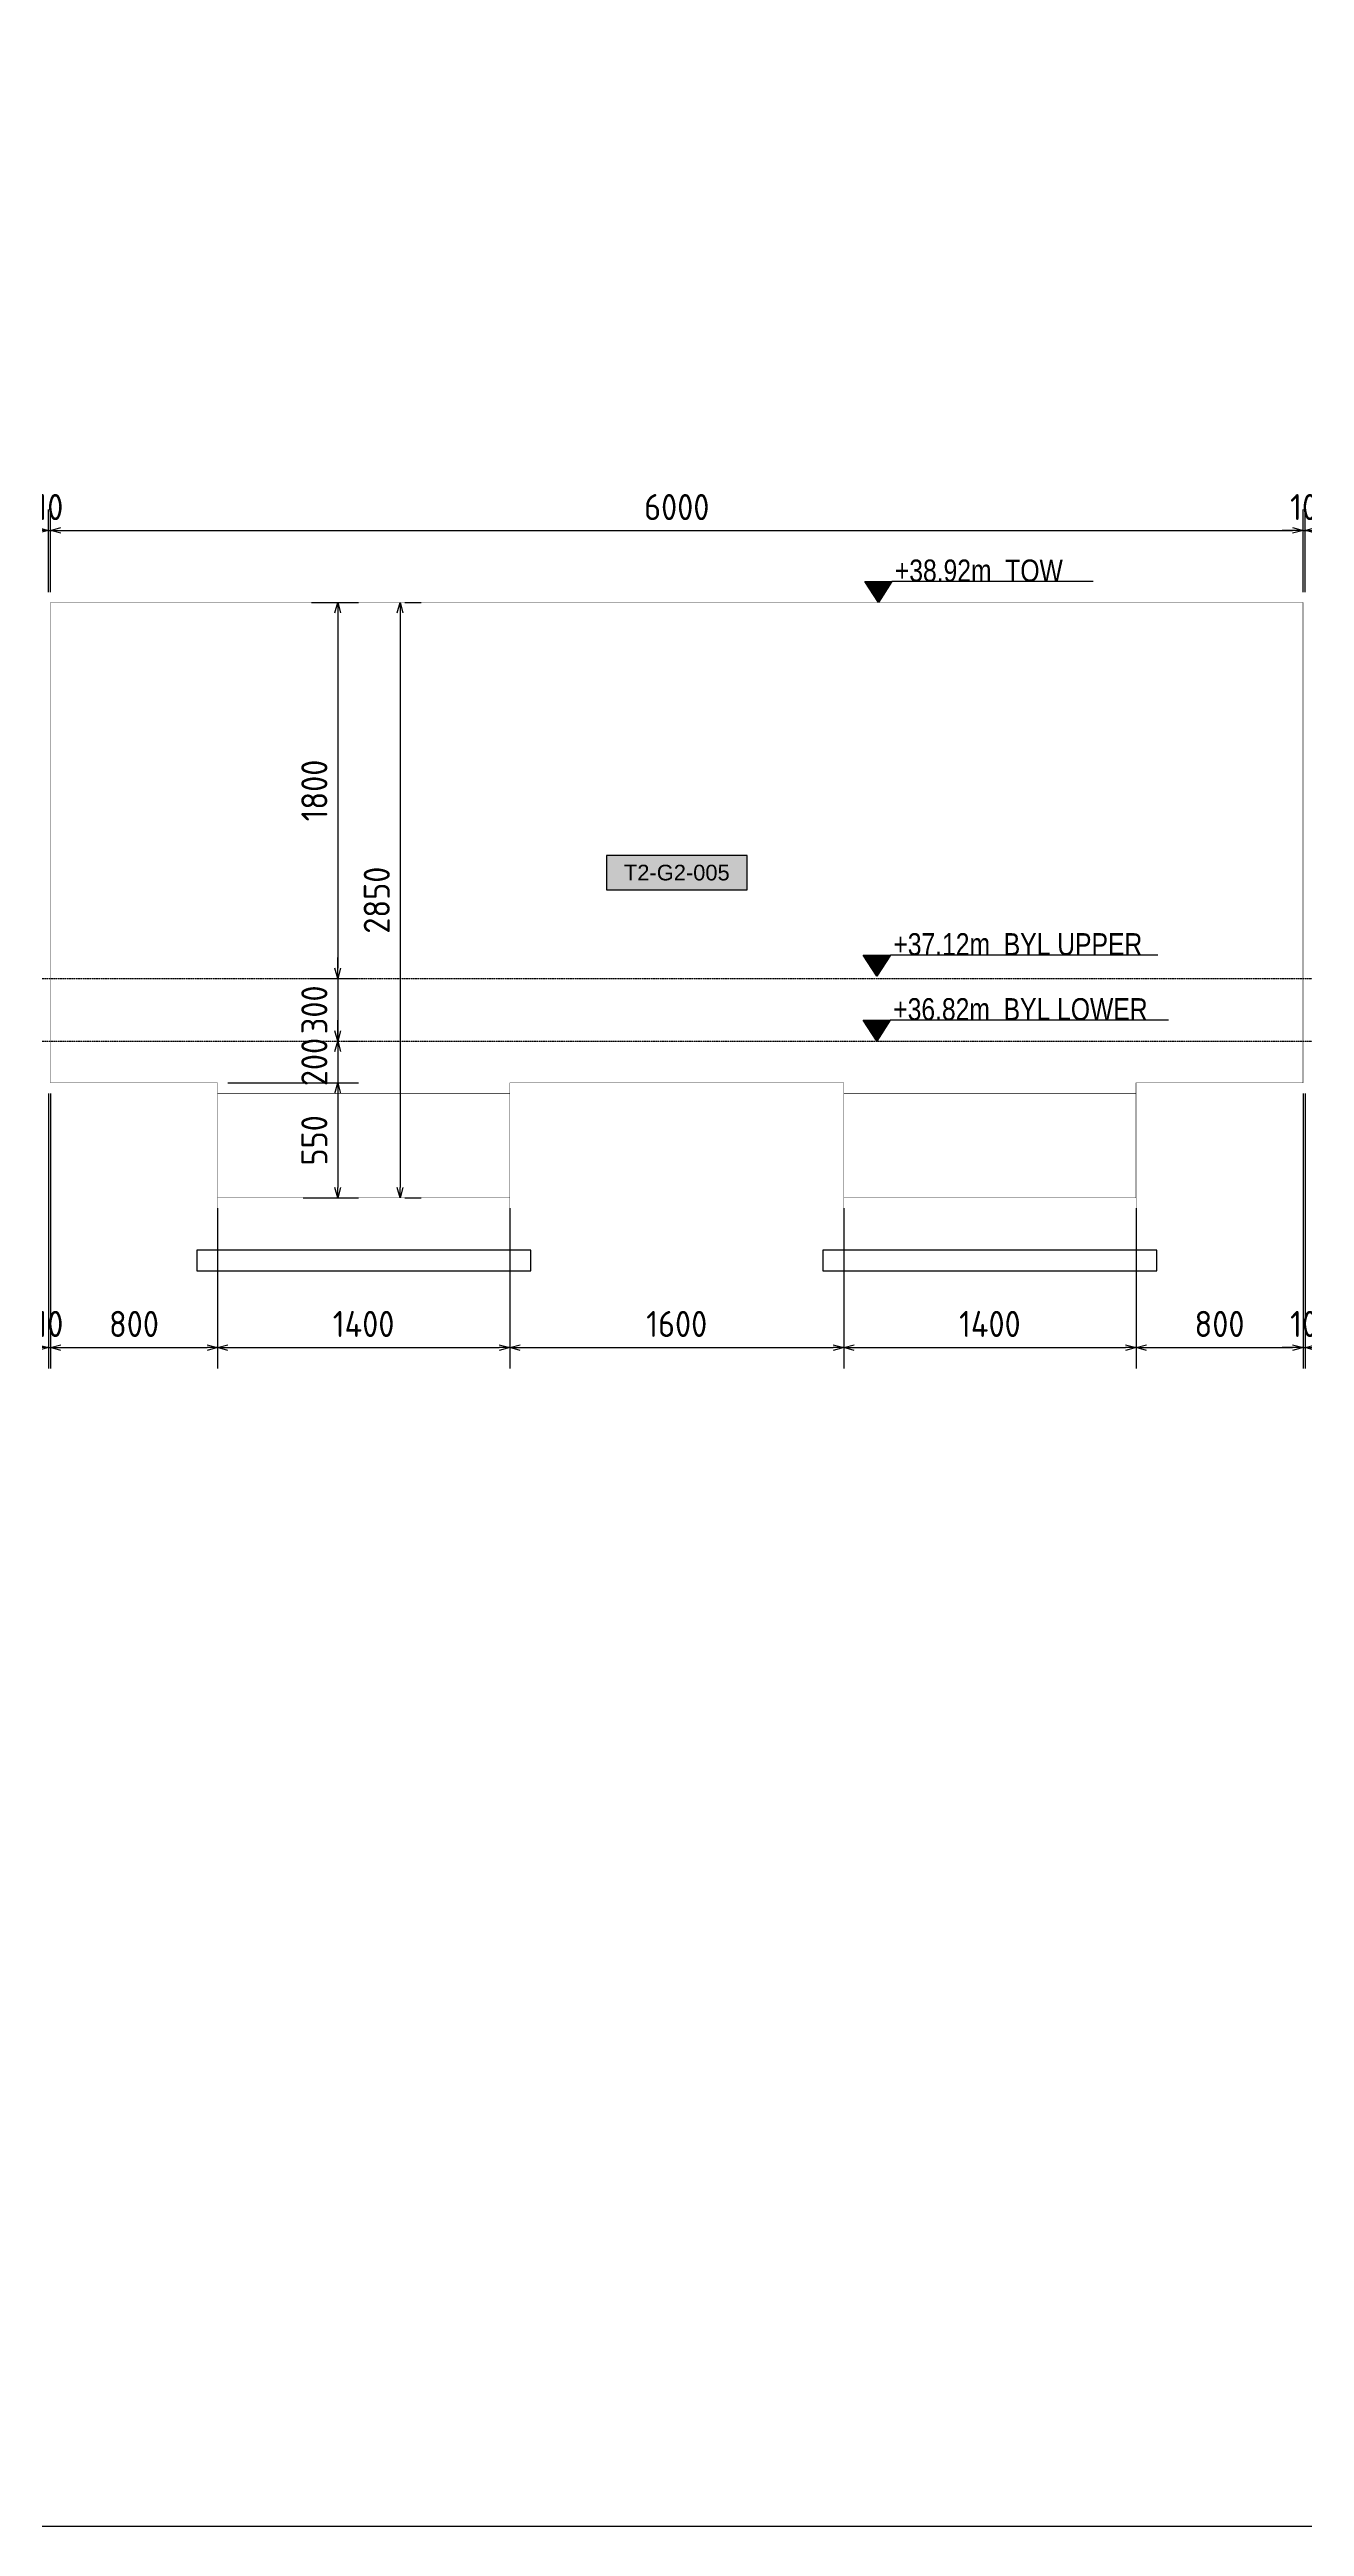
# Model space of a CAD drawing. Header units: centimetres. Extents: x -6122352 to 6876996, y -1694241 to 2592194.
# Drawn here: x 3330415 to 3336427, y 779040 to 790899 of the extents above; entities that cross this region are included whole.
import ezdxf
from ezdxf.enums import TextEntityAlignment as Align

# ---------------------------------------------------------------- set-up
doc = ezdxf.new("R2010")
doc.units = ezdxf.units.CM
doc.header["$MEASUREMENT"] = 0
doc.header["$PDMODE"] = 66
doc.header["$PDSIZE"] = 100
for name, pattern in [('CENTER', [2, 1.25, -0.25, 0.25, -0.25]), ('DASHED2', [0.375, 0.25, -0.125]), ('HIDDEN', [0.375, 0.25, -0.125])]:
    doc.linetypes.add(name, pattern=pattern)
doc.layers.get('Defpoints').update_dxf_attribs({"color": 255, "linetype": 'CENTER'})
for name, color, linetype in [('@MI-TYPE-01', 30, 'Continuous'), ('@MI-TYPE-02', 6, 'Continuous'), ('JML-Dimension', 1, 'Continuous'), ('PANEL-TAGS', 7, 'Continuous'), ('SECTION', 130, 'Continuous')]:
    doc.layers.add(name, color=color, linetype=linetype)
doc.styles.add('PANELTAG_STYLE', font='arial.ttf')
doc.styles.add('Schueco-BEMSTIL', font='isocpeur.ttf', dxfattribs={"width": 0.9})
doc.styles.add('txt-Pisa-std', font='arial.ttf', dxfattribs={"width": 0.8})
doc.dimstyles.new('MI- JWC-TXT-2.5 MM', dxfattribs={"dimscale": 1.5, "dimtxt": 2.5, "dimasz": 1, "dimexe": 2, "dimexo": 1, "dimgap": 1, "dimtad": 1, "dimdec": 0, "dimdsep": 46, "dimtxsty": 'Schueco-BEMSTIL', "dimblk": 'OPEN30', "dimcen": 0, "dimdle": 2, "dimclrd": 140, "dimclre": 8, "dimclrt": 40, "dimadec": 0, "dimazin": 2, "dimtfac": 1, "dimtdec": 0, "dimtix": 1, "dimtmove": 2, "dimatfit": 3, "dimldrblk": 'OPEN', "dimfxl": 2, "dimlwd": -1, "dimlwe": -1, "dimarcsym": 0})

# ---------------------------------------------------------------- blocks, each defined once
blk = doc.blocks.new('*U1142')
at = {"layer": 'JML-Dimension'}
h = blk.add_hatch(color=10, dxfattribs=at)
h.dxf.hatch_style = 1
h.paths.add_polyline_path([(0, 0), (-1.54, 2.37), (1.54, 2.37)])
blk.add_line((24.31, 2.37), (1.54, 2.37), dxfattribs=at)
blk.add_lwpolyline([(0, 0), (-1.54, 2.37), (1.54, 2.37), (0, 0)], dxfattribs=at)
at = {"color": 5, "style": 'txt-Pisa-std', "width": 0.8}
blk.add_attdef('+0.0', text='', height=2.5, dxfattribs=at).set_placement((1.87, 2.37), align=Align.BOTTOM_LEFT)
blk = doc.blocks.new('*U1445')
at = {"layer": 'JML-Dimension'}
h = blk.add_hatch(color=10, dxfattribs=at)
h.dxf.hatch_style = 1
h.paths.add_polyline_path([(0, 0), (-1.54, 2.37), (1.54, 2.37)])
blk.add_line((31.81, 2.37), (1.54, 2.37), dxfattribs=at)
blk.add_lwpolyline([(0, 0), (-1.54, 2.37), (1.54, 2.37), (0, 0)], dxfattribs=at)
at = {"color": 5, "style": 'txt-Pisa-std', "width": 0.8}
blk.add_attdef('+0.0', text='', height=2.5, dxfattribs=at).set_placement((1.87, 2.37), align=Align.BOTTOM_LEFT)
blk = doc.blocks.new('*U1446')
at = {"layer": 'JML-Dimension'}
h = blk.add_hatch(color=10, dxfattribs=at)
h.dxf.hatch_style = 1
h.paths.add_polyline_path([(0, 0), (-1.54, 2.37), (1.54, 2.37)])
blk.add_line((33.03, 2.37), (1.54, 2.37), dxfattribs=at)
blk.add_lwpolyline([(0, 0), (-1.54, 2.37), (1.54, 2.37), (0, 0)], dxfattribs=at)
at = {"color": 5, "style": 'txt-Pisa-std', "width": 0.8}
blk.add_attdef('+0.0', text='', height=2.5, dxfattribs=at).set_placement((1.87, 2.37), align=Align.BOTTOM_LEFT)
blk = doc.blocks.new('_Open30')
at = {"color": 0, "linetype": 'ByBlock', "lineweight": -2}
for p, q in [((-1, 0.27), (0, 0)), ((0, 0), (-1, -0.27)), ((0, 0), (-1, 0))]:
    blk.add_line(p, q, dxfattribs=at)
blk = doc.blocks.new('*D1470')
at = {"layer": '@MI-TYPE-01', "color": 8, "transparency": 16777216}
for p, q in [((3331670, 788251), (3331896, 788251)), ((3331670, 786451), (3331896, 786451))]:
    blk.add_line(p, q, dxfattribs=at)
at = {"layer": '@MI-TYPE-01', "color": 140, "transparency": 16777216}
blk.add_line((3331796, 788201), (3331796, 786501), dxfattribs=at)
at = {"layer": 'Defpoints', "color": 0, "transparency": 16777216}
for p in [(3331620, 788251), (3331620, 786451), (3331796, 786451)]:
    blk.add_point(p, dxfattribs=at)
at = {"layer": '@MI-TYPE-01', "color": 140, "transparency": 16777216, "xscale": 50, "yscale": 50, "zscale": 50}
for p, rotation in [((3331796, 788251), 90), ((3331796, 786451), 270)]:
    blk.add_blockref('_Open30', p, dxfattribs=dict(at, rotation=rotation))
at = {"layer": '@MI-TYPE-01', "color": 40, "transparency": 16777216, "insert": (3331684, 787351), "char_height": 125, "attachment_point": 5, "rotation": 90, "style": 'Schueco-BEMSTIL'}
blk.add_mtext('1800', dxfattribs=at)
blk = doc.blocks.new('_Open')
at = {"color": 0, "linetype": 'ByBlock', "lineweight": -2}
for p, q in [((-1, 0.2), (0, 0)), ((-1, -0.2), (0, 0)), ((0, 0), (-1, 0))]:
    blk.add_line(p, q, dxfattribs=at)
blk = doc.blocks.new('*D1471')
at = {"layer": '@MI-TYPE-01', "color": 140, "transparency": 16777216}
for p, q in [((3331796, 786501), (3331796, 786551)), ((3331796, 786451), (3331796, 786151)), ((3331796, 786101), (3331796, 786051))]:
    blk.add_line(p, q, dxfattribs=at)
at = {"layer": '@MI-TYPE-01', "color": 8, "transparency": 16777216}
for p, q in [((3331670, 786451), (3331896, 786451)), ((3331846, 786151), (3331896, 786151))]:
    blk.add_line(p, q, dxfattribs=at)
at = {"layer": 'Defpoints', "color": 0, "transparency": 16777216}
for p in [(3331620, 786451), (3331796, 786151), (3331796, 786151)]:
    blk.add_point(p, dxfattribs=at)
at = {"layer": '@MI-TYPE-01', "color": 140, "transparency": 16777216, "xscale": 50, "yscale": 50, "zscale": 50}
for p, rotation in [((3331796, 786451), 270), ((3331796, 786151), 90)]:
    blk.add_blockref('_Open30', p, dxfattribs=dict(at, rotation=rotation))
at = {"layer": '@MI-TYPE-01', "color": 40, "transparency": 16777216, "insert": (3331684, 786301), "char_height": 125, "attachment_point": 5, "rotation": 90, "style": 'Schueco-BEMSTIL'}
blk.add_mtext('300', dxfattribs=at)
blk = doc.blocks.new('*D1472')
at = {"layer": '@MI-TYPE-01', "color": 140, "transparency": 16777216}
for p, q in [((3331796, 786201), (3331796, 786251)), ((3331796, 786151), (3331796, 785951)), ((3331796, 785901), (3331796, 785851))]:
    blk.add_line(p, q, dxfattribs=at)
at = {"layer": '@MI-TYPE-01', "color": 8, "transparency": 16777216}
for p, q in [((3331846, 786151), (3331896, 786151)), ((3331270, 785951), (3331896, 785951))]:
    blk.add_line(p, q, dxfattribs=at)
at = {"layer": 'Defpoints', "color": 0, "transparency": 16777216}
for p in [(3331796, 786151), (3331220, 785951), (3331796, 785951)]:
    blk.add_point(p, dxfattribs=at)
at = {"layer": '@MI-TYPE-01', "color": 140, "transparency": 16777216, "xscale": 50, "yscale": 50, "zscale": 50}
for p, rotation in [((3331796, 786151), 270), ((3331796, 785951), 90)]:
    blk.add_blockref('_Open30', p, dxfattribs=dict(at, rotation=rotation))
at = {"layer": '@MI-TYPE-01', "color": 40, "transparency": 16777216, "insert": (3331684, 786051), "char_height": 125, "attachment_point": 5, "rotation": 90, "style": 'Schueco-BEMSTIL'}
blk.add_mtext('200', dxfattribs=at)
blk = doc.blocks.new('*D1473')
at = {"layer": '@MI-TYPE-01', "color": 8, "transparency": 16777216}
for p, q in [((3331270, 785951), (3331896, 785951)), ((3331631, 785401), (3331896, 785401))]:
    blk.add_line(p, q, dxfattribs=at)
at = {"layer": '@MI-TYPE-01', "color": 140, "transparency": 16777216}
blk.add_line((3331796, 785901), (3331796, 785451), dxfattribs=at)
at = {"layer": 'Defpoints', "color": 0, "transparency": 16777216}
for p in [(3331220, 785951), (3331581, 785401), (3331796, 785401)]:
    blk.add_point(p, dxfattribs=at)
at = {"layer": '@MI-TYPE-01', "color": 140, "transparency": 16777216, "xscale": 50, "yscale": 50, "zscale": 50}
for p, rotation in [((3331796, 785951), 90), ((3331796, 785401), 270)]:
    blk.add_blockref('_Open30', p, dxfattribs=dict(at, rotation=rotation))
at = {"layer": '@MI-TYPE-01', "color": 40, "transparency": 16777216, "insert": (3331684, 785676), "char_height": 125, "attachment_point": 5, "rotation": 90, "style": 'Schueco-BEMSTIL'}
blk.add_mtext('550', dxfattribs=at)
blk = doc.blocks.new('*D1474')
at = {"layer": '@MI-TYPE-01', "color": 140, "transparency": 16777216}
blk.add_line((3332095, 788201), (3332095, 785451), dxfattribs=at)
at = {"layer": '@MI-TYPE-01', "color": 8, "transparency": 16777216}
for p, q in [((3332118, 788251), (3332195, 788251)), ((3332118, 785401), (3332195, 785401))]:
    blk.add_line(p, q, dxfattribs=at)
at = {"layer": 'Defpoints', "color": 0, "transparency": 16777216}
for p in [(3332068, 788251), (3332068, 785401), (3332095, 785401)]:
    blk.add_point(p, dxfattribs=at)
at = {"layer": '@MI-TYPE-01', "color": 140, "transparency": 16777216, "xscale": 50, "yscale": 50, "zscale": 50}
for p, rotation in [((3332095, 788251), 90), ((3332095, 785401), 270)]:
    blk.add_blockref('_Open30', p, dxfattribs=dict(at, rotation=rotation))
at = {"layer": '@MI-TYPE-01', "color": 40, "transparency": 16777216, "insert": (3331983, 786826), "char_height": 125, "attachment_point": 5, "rotation": 90, "style": 'Schueco-BEMSTIL'}
blk.add_mtext('2850', dxfattribs=at)
blk = doc.blocks.new('T2-ELE FT')
at = {"color": 12, "linetype": 'HIDDEN', "ltscale": 5, "const_width": 2}
blk.add_lwpolyline([(30306558, 1676366), (30306558, 1676866), (30307958, 1676866), (30307958, 1676366)], dxfattribs=at)
at = {"color": 12, "ltscale": 20, "const_width": 2}
blk.add_lwpolyline([(30306558, 1676366), (30307958, 1676366), (30307958, 1676116), (30306558, 1676116)], close=True, dxfattribs=at)
at = {"color": 8, "ltscale": 20}
blk.add_lwpolyline([(30306458, 1676116), (30308058, 1676116), (30308058, 1676016), (30306458, 1676016)], close=True, dxfattribs=at)
blk = doc.blocks.new('*D1556')
at = {"layer": '@MI-TYPE-01', "color": 8, "transparency": 16777216}
for p, q in [((3330410, 788301), (3330410, 788696)), ((3330420, 788301), (3330420, 788696))]:
    blk.add_line(p, q, dxfattribs=at)
at = {"layer": '@MI-TYPE-01', "color": 140, "transparency": 16777216}
for p, q in [((3330360, 788596), (3330310, 788596)), ((3330410, 788596), (3330420, 788596)), ((3330470, 788596), (3330520, 788596))]:
    blk.add_line(p, q, dxfattribs=at)
at = {"layer": 'Defpoints', "color": 0, "transparency": 16777216}
for p in [(3330420, 788596), (3330410, 788251), (3330420, 788251)]:
    blk.add_point(p, dxfattribs=at)
at = {"layer": '@MI-TYPE-01', "color": 140, "transparency": 16777216, "xscale": 50, "yscale": 50, "zscale": 50}
blk.add_blockref('_Open30', (3330410, 788596), dxfattribs=at)
at = {"layer": '@MI-TYPE-01', "color": 140, "transparency": 16777216, "xscale": 50, "yscale": 50, "zscale": 50, "rotation": 180}
blk.add_blockref('_Open30', (3330420, 788596), dxfattribs=at)
at = {"layer": '@MI-TYPE-01', "color": 40, "transparency": 16777216, "insert": (3330415, 788708), "char_height": 125, "attachment_point": 5, "style": 'Schueco-BEMSTIL'}
blk.add_mtext('10', dxfattribs=at)
blk = doc.blocks.new('*D1557')
at = {"layer": '@MI-TYPE-01', "color": 8, "transparency": 16777216}
for p, q in [((3330420, 788301), (3330420, 788696)), ((3336420, 788301), (3336420, 788696))]:
    blk.add_line(p, q, dxfattribs=at)
at = {"layer": '@MI-TYPE-01', "color": 140, "transparency": 16777216}
blk.add_line((3330470, 788596), (3336370, 788596), dxfattribs=at)
at = {"layer": 'Defpoints', "color": 0, "transparency": 16777216}
for p in [(3336420, 788596), (3330420, 788251), (3336420, 788251)]:
    blk.add_point(p, dxfattribs=at)
at = {"layer": '@MI-TYPE-01', "color": 140, "transparency": 16777216, "xscale": 50, "yscale": 50, "zscale": 50, "rotation": 180}
blk.add_blockref('_Open30', (3330420, 788596), dxfattribs=at)
at = {"layer": '@MI-TYPE-01', "color": 140, "transparency": 16777216, "xscale": 50, "yscale": 50, "zscale": 50}
blk.add_blockref('_Open30', (3336420, 788596), dxfattribs=at)
at = {"layer": '@MI-TYPE-01', "color": 40, "transparency": 16777216, "insert": (3333420, 788708), "char_height": 125, "attachment_point": 5, "style": 'Schueco-BEMSTIL'}
blk.add_mtext('6000', dxfattribs=at)
blk = doc.blocks.new('*D1558')
at = {"layer": '@MI-TYPE-01', "color": 8, "transparency": 16777216}
for p, q in [((3336420, 788301), (3336420, 788696)), ((3336430, 788301), (3336430, 788696))]:
    blk.add_line(p, q, dxfattribs=at)
at = {"layer": '@MI-TYPE-01', "color": 140, "transparency": 16777216}
for p, q in [((3336370, 788596), (3336320, 788596)), ((3336420, 788596), (3336430, 788596)), ((3336480, 788596), (3336530, 788596))]:
    blk.add_line(p, q, dxfattribs=at)
at = {"layer": 'Defpoints', "color": 0, "transparency": 16777216}
for p in [(3336430, 788596), (3336420, 788251), (3336430, 788251)]:
    blk.add_point(p, dxfattribs=at)
at = {"layer": '@MI-TYPE-01', "color": 140, "transparency": 16777216, "xscale": 50, "yscale": 50, "zscale": 50}
blk.add_blockref('_Open30', (3336420, 788596), dxfattribs=at)
at = {"layer": '@MI-TYPE-01', "color": 140, "transparency": 16777216, "xscale": 50, "yscale": 50, "zscale": 50, "rotation": 180}
blk.add_blockref('_Open30', (3336430, 788596), dxfattribs=at)
at = {"layer": '@MI-TYPE-01', "color": 40, "transparency": 16777216, "insert": (3336425, 788708), "char_height": 125, "attachment_point": 5, "style": 'Schueco-BEMSTIL'}
blk.add_mtext('10', dxfattribs=at)
blk = doc.blocks.new('*D1611')
at = {"layer": '@MI-TYPE-01', "color": 8, "transparency": 16777216}
for p, q in [((3330410, 785901), (3330410, 784584)), ((3330420, 785901), (3330420, 784584))]:
    blk.add_line(p, q, dxfattribs=at)
at = {"layer": '@MI-TYPE-01', "color": 140, "transparency": 16777216}
for p, q in [((3330360, 784684), (3330310, 784684)), ((3330410, 784684), (3330420, 784684)), ((3330470, 784684), (3330520, 784684))]:
    blk.add_line(p, q, dxfattribs=at)
at = {"layer": 'Defpoints', "color": 0, "transparency": 16777216}
for p in [(3330410, 785951), (3330420, 785951), (3330420, 784684)]:
    blk.add_point(p, dxfattribs=at)
at = {"layer": '@MI-TYPE-01', "color": 140, "transparency": 16777216, "xscale": 50, "yscale": 50, "zscale": 50}
blk.add_blockref('_Open30', (3330410, 784684), dxfattribs=at)
at = {"layer": '@MI-TYPE-01', "color": 140, "transparency": 16777216, "xscale": 50, "yscale": 50, "zscale": 50, "rotation": 180}
blk.add_blockref('_Open30', (3330420, 784684), dxfattribs=at)
at = {"layer": '@MI-TYPE-01', "color": 40, "transparency": 16777216, "insert": (3330415, 784797), "char_height": 125, "attachment_point": 5, "style": 'Schueco-BEMSTIL'}
blk.add_mtext('10', dxfattribs=at)
blk = doc.blocks.new('*D1612')
at = {"layer": '@MI-TYPE-01', "color": 8, "transparency": 16777216}
for p, q in [((3330420, 785901), (3330420, 784584)), ((3331220, 785351), (3331220, 784584))]:
    blk.add_line(p, q, dxfattribs=at)
at = {"layer": '@MI-TYPE-01', "color": 140, "transparency": 16777216}
blk.add_line((3330470, 784684), (3331170, 784684), dxfattribs=at)
at = {"layer": 'Defpoints', "color": 0, "transparency": 16777216}
for p in [(3330420, 785951), (3331220, 785401), (3331220, 784684)]:
    blk.add_point(p, dxfattribs=at)
at = {"layer": '@MI-TYPE-01', "color": 140, "transparency": 16777216, "xscale": 50, "yscale": 50, "zscale": 50, "rotation": 180}
blk.add_blockref('_Open30', (3330420, 784684), dxfattribs=at)
at = {"layer": '@MI-TYPE-01', "color": 140, "transparency": 16777216, "xscale": 50, "yscale": 50, "zscale": 50}
blk.add_blockref('_Open30', (3331220, 784684), dxfattribs=at)
at = {"layer": '@MI-TYPE-01', "color": 40, "transparency": 16777216, "insert": (3330820, 784797), "char_height": 125, "attachment_point": 5, "style": 'Schueco-BEMSTIL'}
blk.add_mtext('800', dxfattribs=at)
blk = doc.blocks.new('*D1613')
at = {"layer": '@MI-TYPE-01', "color": 8, "transparency": 16777216}
for p, q in [((3331220, 785351), (3331220, 784584)), ((3332620, 785351), (3332620, 784584))]:
    blk.add_line(p, q, dxfattribs=at)
at = {"layer": '@MI-TYPE-01', "color": 140, "transparency": 16777216}
blk.add_line((3331270, 784684), (3332570, 784684), dxfattribs=at)
at = {"layer": 'Defpoints', "color": 0, "transparency": 16777216}
for p in [(3331220, 785401), (3332620, 785401), (3332620, 784684)]:
    blk.add_point(p, dxfattribs=at)
at = {"layer": '@MI-TYPE-01', "color": 140, "transparency": 16777216, "xscale": 50, "yscale": 50, "zscale": 50, "rotation": 180}
blk.add_blockref('_Open30', (3331220, 784684), dxfattribs=at)
at = {"layer": '@MI-TYPE-01', "color": 140, "transparency": 16777216, "xscale": 50, "yscale": 50, "zscale": 50}
blk.add_blockref('_Open30', (3332620, 784684), dxfattribs=at)
at = {"layer": '@MI-TYPE-01', "color": 40, "transparency": 16777216, "insert": (3331920, 784797), "char_height": 125, "attachment_point": 5, "style": 'Schueco-BEMSTIL'}
blk.add_mtext('1400', dxfattribs=at)
blk = doc.blocks.new('*D1614')
at = {"layer": '@MI-TYPE-01', "color": 8, "transparency": 16777216}
for p, q in [((3332620, 785351), (3332620, 784584)), ((3334220, 785351), (3334220, 784584))]:
    blk.add_line(p, q, dxfattribs=at)
at = {"layer": '@MI-TYPE-01', "color": 140, "transparency": 16777216}
blk.add_line((3332670, 784684), (3334170, 784684), dxfattribs=at)
at = {"layer": 'Defpoints', "color": 0, "transparency": 16777216}
for p in [(3332620, 785401), (3334220, 785401), (3334220, 784684)]:
    blk.add_point(p, dxfattribs=at)
at = {"layer": '@MI-TYPE-01', "color": 140, "transparency": 16777216, "xscale": 50, "yscale": 50, "zscale": 50, "rotation": 180}
blk.add_blockref('_Open30', (3332620, 784684), dxfattribs=at)
at = {"layer": '@MI-TYPE-01', "color": 140, "transparency": 16777216, "xscale": 50, "yscale": 50, "zscale": 50}
blk.add_blockref('_Open30', (3334220, 784684), dxfattribs=at)
at = {"layer": '@MI-TYPE-01', "color": 40, "transparency": 16777216, "insert": (3333420, 784797), "char_height": 125, "attachment_point": 5, "style": 'Schueco-BEMSTIL'}
blk.add_mtext('1600', dxfattribs=at)
blk = doc.blocks.new('*D1615')
at = {"layer": '@MI-TYPE-01', "color": 8, "transparency": 16777216}
for p, q in [((3334220, 785351), (3334220, 784584)), ((3335620, 785351), (3335620, 784584))]:
    blk.add_line(p, q, dxfattribs=at)
at = {"layer": '@MI-TYPE-01', "color": 140, "transparency": 16777216}
blk.add_line((3334270, 784684), (3335570, 784684), dxfattribs=at)
at = {"layer": 'Defpoints', "color": 0, "transparency": 16777216}
for p in [(3334220, 785401), (3335620, 785401), (3335620, 784684)]:
    blk.add_point(p, dxfattribs=at)
at = {"layer": '@MI-TYPE-01', "color": 140, "transparency": 16777216, "xscale": 50, "yscale": 50, "zscale": 50, "rotation": 180}
blk.add_blockref('_Open30', (3334220, 784684), dxfattribs=at)
at = {"layer": '@MI-TYPE-01', "color": 140, "transparency": 16777216, "xscale": 50, "yscale": 50, "zscale": 50}
blk.add_blockref('_Open30', (3335620, 784684), dxfattribs=at)
at = {"layer": '@MI-TYPE-01', "color": 40, "transparency": 16777216, "insert": (3334920, 784797), "char_height": 125, "attachment_point": 5, "style": 'Schueco-BEMSTIL'}
blk.add_mtext('1400', dxfattribs=at)
blk = doc.blocks.new('*D1616')
at = {"layer": '@MI-TYPE-01', "color": 8, "transparency": 16777216}
for p, q in [((3336420, 785901), (3336420, 784584)), ((3335620, 785351), (3335620, 784584))]:
    blk.add_line(p, q, dxfattribs=at)
at = {"layer": '@MI-TYPE-01', "color": 140, "transparency": 16777216}
blk.add_line((3335670, 784684), (3336370, 784684), dxfattribs=at)
at = {"layer": 'Defpoints', "color": 0, "transparency": 16777216}
for p in [(3336420, 785951), (3335620, 785401), (3336420, 784684)]:
    blk.add_point(p, dxfattribs=at)
at = {"layer": '@MI-TYPE-01', "color": 140, "transparency": 16777216, "xscale": 50, "yscale": 50, "zscale": 50, "rotation": 180}
blk.add_blockref('_Open30', (3335620, 784684), dxfattribs=at)
at = {"layer": '@MI-TYPE-01', "color": 140, "transparency": 16777216, "xscale": 50, "yscale": 50, "zscale": 50}
blk.add_blockref('_Open30', (3336420, 784684), dxfattribs=at)
at = {"layer": '@MI-TYPE-01', "color": 40, "transparency": 16777216, "insert": (3336020, 784797), "char_height": 125, "attachment_point": 5, "style": 'Schueco-BEMSTIL'}
blk.add_mtext('800', dxfattribs=at)
blk = doc.blocks.new('*D1617')
at = {"layer": '@MI-TYPE-01', "color": 8, "transparency": 16777216}
for p, q in [((3336420, 785901), (3336420, 784584)), ((3336430, 785901), (3336430, 784584))]:
    blk.add_line(p, q, dxfattribs=at)
at = {"layer": '@MI-TYPE-01', "color": 140, "transparency": 16777216}
for p, q in [((3336370, 784684), (3336320, 784684)), ((3336420, 784684), (3336430, 784684)), ((3336480, 784684), (3336530, 784684))]:
    blk.add_line(p, q, dxfattribs=at)
at = {"layer": 'Defpoints', "color": 0, "transparency": 16777216}
for p in [(3336420, 785951), (3336430, 785951), (3336430, 784684)]:
    blk.add_point(p, dxfattribs=at)
at = {"layer": '@MI-TYPE-01', "color": 140, "transparency": 16777216, "xscale": 50, "yscale": 50, "zscale": 50}
blk.add_blockref('_Open30', (3336420, 784684), dxfattribs=at)
at = {"layer": '@MI-TYPE-01', "color": 140, "transparency": 16777216, "xscale": 50, "yscale": 50, "zscale": 50, "rotation": 180}
blk.add_blockref('_Open30', (3336430, 784684), dxfattribs=at)
at = {"layer": '@MI-TYPE-01', "color": 40, "transparency": 16777216, "insert": (3336425, 784797), "char_height": 125, "attachment_point": 5, "style": 'Schueco-BEMSTIL'}
blk.add_mtext('10', dxfattribs=at)
blk = doc.blocks.new('PANELTAG')
at = {"layer": 'PANEL-TAGS', "color": 1}
blk.add_lwpolyline([(-13.5, -3.3), (13.5, -3.3), (13.5, 3.3), (-13.5, 3.3)], close=True, dxfattribs=at)
at = {"layer": 'PANEL-TAGS', "color": 40, "true_color": 0xffd700}
blk.add_solid([(-13.5, -3.3), (13.5, -3.3), (-13.5, 3.3), (13.5, 3.3)], dxfattribs=at)
at = {"layer": 'PANEL-TAGS', "color": 5, "style": 'PANELTAG_STYLE'}
blk.add_attdef('TAGNO', text='', height=3, dxfattribs=at).set_placement((0, 0), align=Align.CENTER)

msp = doc.modelspace()

# ---------------------------------------------------------------- linework, layer by layer
msp.add_lwpolyline([(3278170.28592, 802757.28808), (3588252.33865, 802757.28808), (3588252.33865, 779039.77254), (3278170.28592, 779039.77254)], close=True)
at = {"layer": '@MI-TYPE-01', "const_width": 2.5}
msp.add_lwpolyline([(3330420.37621, 788251.05795), (3336420.37621, 788251.05795), (3336420.37621, 785951.15745), (3335620.37621, 785951.15745), (3335620.37621, 785401.15745), (3334220.37621, 785401.15745), (3334220.37621, 785951.15745), (3332620.37621, 785951.15745), (3332620.37621, 785401.15745), (3331220.37621, 785401.15745), (3331220.37621, 785951.15745), (3330420.37621, 785951.21327)], close=True, dxfattribs=at)
at = {"layer": '@MI-TYPE-02', "color": 160, "linetype": 'DASHED2', "ltscale": 5}
for points in [[(3305222.8889, 786450.51811), (3348440.36892, 786450.51811)], [(3305222.8889, 786150.51811), (3348440.36892, 786150.51811)]]:
    msp.add_lwpolyline(points, dxfattribs=at)

# ---------------------------------------------------------------- block references
at = {"color": 2, "xscale": -1}
for p in [(33639178.53777, -890964.98625), (33642178.53777, -890964.98625)]:
    msp.add_blockref('T2-ELE FT', p, dxfattribs=at)
at = {"layer": 'PANEL-TAGS'}
ref = msp.add_blockref('PANELTAG', (3333420.38019, 786958.05123), dxfattribs=dict(at, xscale=25, yscale=25, zscale=25))
ref.add_attrib('TAGNO', 'T2-G2-005', dxfattribs={"color": 5, "height": 75, "style": 'PANELTAG_STYLE'}).set_placement((3333420.38019, 786958.05123), align=Align.MIDDLE_CENTER)
at = {"layer": 'SECTION', "color": 6}
ref = msp.add_blockref('*U1142', (3334385.79319, 788250.78801), dxfattribs=dict(at, xscale=42.30147098076819, yscale=42.30147098076819, zscale=42.30147098076819))
ref.add_attrib('+0.0', '+38.92m  TOW', (3334464.92184, 788351.04507), dxfattribs={"layer": 'JML-Dimension', "color": 5, "height": 105.7536775, "style": 'txt-Pisa-std', "width": 0.8})
ref = msp.add_blockref('*U1445', (3334378.4997, 786461.98914), dxfattribs=dict(at, xscale=42.30147098076819, yscale=42.30147098076819, zscale=42.30147098076819))
ref.add_attrib('+0.0', '+37.12m  BYL UPPER', (3334457.62835, 786562.2462), dxfattribs={"layer": 'JML-Dimension', "color": 5, "height": 105.7536775, "style": 'txt-Pisa-std', "width": 0.8})
ref = msp.add_blockref('*U1446', (3334377.9597, 786150.78805), dxfattribs=dict(at, xscale=42.30147098076819, yscale=42.30147098076819, zscale=42.30147098076819))
ref.add_attrib('+0.0', '+36.82m  BYL LOWER', (3334457.08835, 786251.04512), dxfattribs={"layer": 'JML-Dimension', "color": 5, "height": 105.7536775, "style": 'txt-Pisa-std', "width": 0.8})

# ---------------------------------------------------------------- dimensions: what is measured, and where the dimension line sits
at = {"layer": '@MI-TYPE-01'}
for base, p1, p2, picture, middle in [((3330420.37621, 788595.54934), (3330410.37985, 788250.78801), (3330420.37621, 788251.05795), '*D1556', (3330415.37803, 788708.04934)), ((3336420.37621, 788595.54934), (3330420.37621, 788251.05795), (3336420.37621, 788251.05795), '*D1557', (3333420.37621, 788708.04934)), ((3336430.37257, 788595.54934), (3336420.37621, 788251.05795), (3336430.37257, 788250.78801), '*D1558', (3336425.37439, 788708.04934)), ((3330420.37621, 784684.25759), (3330410.37985, 785950.88751), (3330420.37621, 785951.21327), '*D1611', (3330415.37803, 784796.75759)), ((3331220.37621, 784684.25759), (3330420.37621, 785951.21327), (3331220.37621, 785401.15745), '*D1612', (3330820.37621, 784796.75759)), ((3336420.37621, 784684.25759), (3335620.37621, 785401.15745), (3336420.37621, 785951.15745), '*D1616', (3336020.37621, 784796.75759)), ((3336430.37257, 784684.25759), (3336420.37621, 785951.15745), (3336430.37257, 785950.94333), '*D1617', (3336425.37439, 784796.75759)), ((3332620.37621, 784684.25759), (3331220.37621, 785401.15745), (3332620.37621, 785400.88751), '*D1613', (3331920.37621, 784796.75759)), ((3334220.37621, 784684.25759), (3332620.37621, 785400.88751), (3334220.37621, 785400.88751), '*D1614', (3333420.37621, 784796.75759)), ((3335620.37621, 784684.25759), (3334220.37621, 785400.88751), (3335620.37621, 785401.15745), '*D1615', (3334920.37621, 784796.75759))]:
    dim = msp.add_linear_dim(base=base, p1=p1, p2=p2, dimstyle='MI- JWC-TXT-2.5 MM', dxfattribs=at)
    dim.commit()
    dim.dimension.update_dxf_attribs({"geometry": picture, "text_midpoint": middle})
for base, p1, p2, picture, middle in [((3331796.28331, 786450.78805), (3331620.36538, 788250.78801), (3331620.36538, 786450.78805), '*D1470', (3331683.78331, 787350.78803)), ((3332095.14566, 785400.88751), (3332068.29393, 788250.78801), (3332068.29393, 785400.88751), '*D1474', (3331982.64566, 786825.83776)), ((3331796.28331, 786150.78805), (3331620.36538, 786450.78805), (3331796.28331, 786150.78805), '*D1471', (3331683.78331, 786300.78805)), ((3331796.28331, 785950.88751), (3331796.28331, 786150.78805), (3331220.37621, 785950.88751), '*D1472', (3331683.78331, 786050.83778)), ((3331796.28331, 785400.88751), (3331220.37621, 785950.88751), (3331580.78422, 785400.88751), '*D1473', (3331683.78331, 785675.88751))]:
    dim = msp.add_linear_dim(base=base, p1=p1, p2=p2, angle=90, dimstyle='MI- JWC-TXT-2.5 MM', dxfattribs=at)
    dim.commit()
    dim.dimension.update_dxf_attribs({"geometry": picture, "text_midpoint": middle})

doc.saveas('drawing.dxf')
